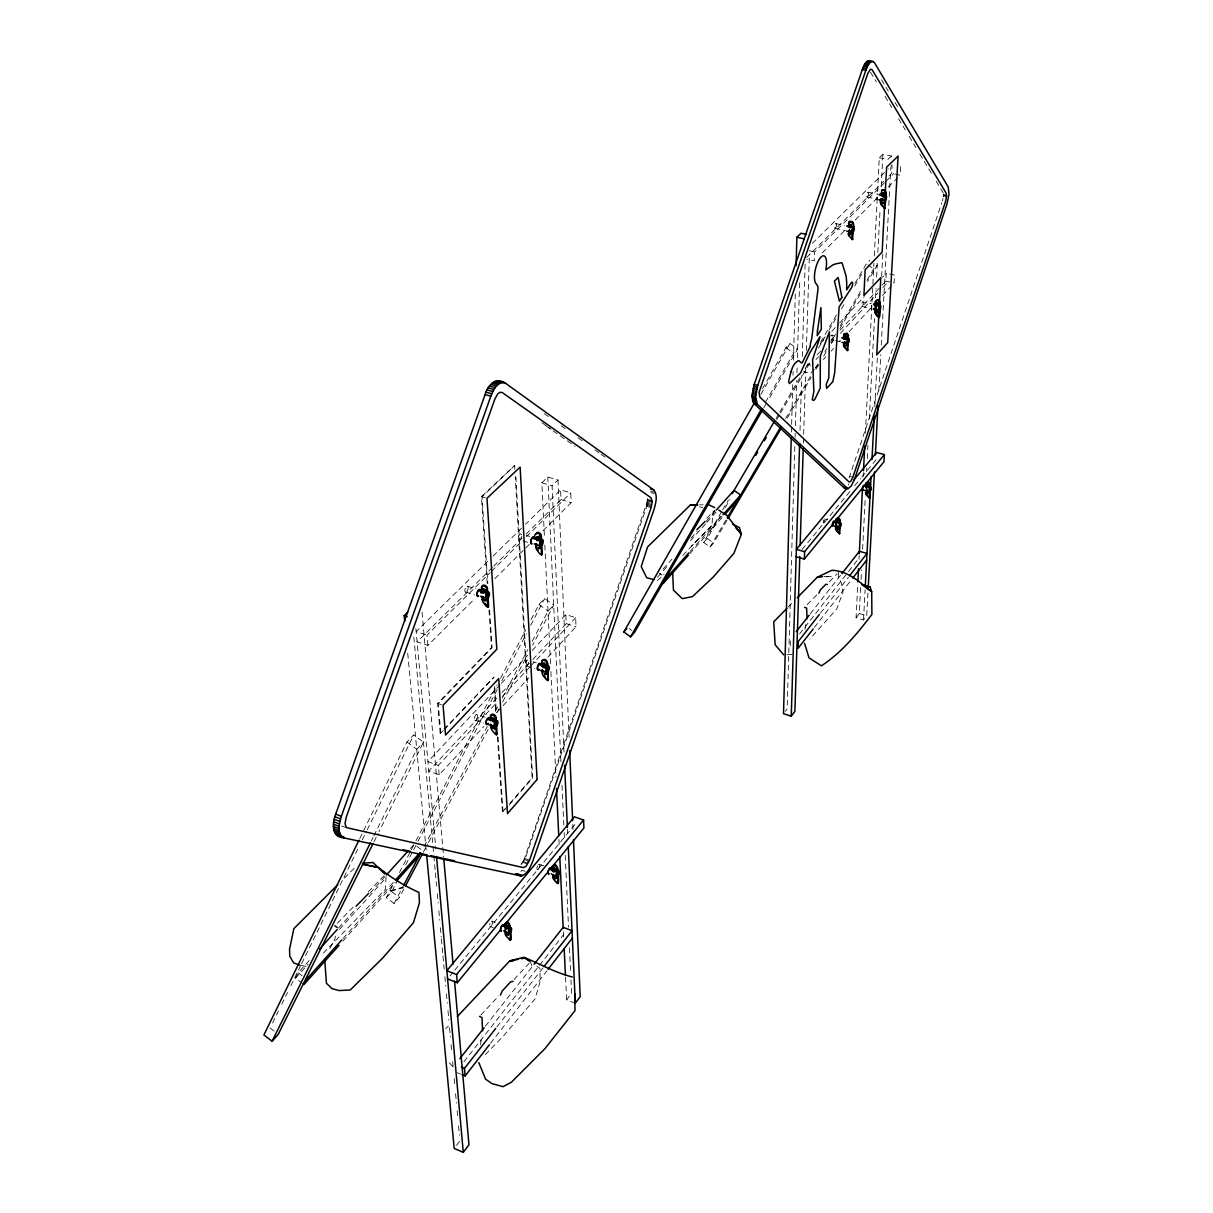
<?xml version="1.0" encoding="UTF-8"?>
<svg xmlns="http://www.w3.org/2000/svg" width="1213" height="1213" viewBox="0 0 1213 1213"><rect width="100%" height="100%" fill="white"/><g stroke="black" fill="none" stroke-linecap="round" stroke-linejoin="round"><path stroke-width="0.75" stroke-dasharray="5 3.75" d="M647.257 501.03L647.242 500.074L652.215 501.5M838.426 572.354L838.304 577.07L841.519 583.21L843.035 592.096L836.697 609.047L809.905 638.917M791.422 431.98L791.573 426.309M791.634 424.414L792.741 384.718M793.014 375.257L793.12 371.481M793.438 360.14L795.349 292.06M794.803 446.52L787.146 708.908L785.327 711.303M795.091 437.089L795.197 433.314M795.41 425.763L796.744 380.457M796.956 372.907L797.184 365.356M797.396 357.805L799.67 280.415M790.209 645.953L790.406 639.024M800.019 430.403L801.702 375.514M802.278 356.592L805.189 261.963M803.4 443.063L805.811 367.494M806.357 350.481L809.42 254.124M884.504 182.754L814.545 252.001L814.257 260.84L807.07 259.203M943.32 196.794L943.365 193.853M386.068 877.044L385.461 889.205L321.218 955.328M867.947 592.975L866.719 615.673L863.504 619.964L856.075 617.766L857.788 583.832M859.016 559.329L859.213 555.554M863.201 476.375L863.398 472.6M865.385 433.011L872.799 285.95M872.89 284.069L873.936 263.327M874.315 255.791L877.454 193.58M877.545 191.684L879.258 157.751L882.897 154.233L891.434 155.992L891.221 159.782M856.075 617.766L859.32 613.49L860.669 587.031M861.063 579.48L861.548 570.019M862.61 549.231L865.233 498.209M866.598 471.751L866.795 467.975M867.28 458.514L867.947 445.292M869.312 418.834L874.452 318.67M875.528 297.867L876.013 288.421M876.59 277.08L877.363 261.963M877.848 252.516L880.092 209.045M881.245 186.362L882.897 154.233M863.504 619.964L865.096 589.776M874.755 406.719L877.454 355.773M881.639 276.519L882.837 253.866M878.819 390.571L880.759 354.621M881.26 345.159L890.827 167.349M882.018 285.191L885.839 281.098L886.278 273.168L882.382 277.307M889.008 176.052L891.661 173.429L892.116 164.998L888.068 168.986M900.653 166.772L900.167 175.203L891.661 173.429M647.166 502.03L647.211 501.014L652.2 502.44M711.849 525.608L691.183 546.487L711.849 525.608L713.092 512.508L715.625 509.399M823.187 521.484L823.657 523.197L824.855 519.361M480.469 1044.727L481.773 1036.023M335.44 936.102L334.743 939.544L328.329 951.144M804.886 629.426L805.963 624.058M523.789 860.472L647.136 502.015L652.109 503.44M646.802 504.123L647.014 503.061L651.957 504.472M943.047 198.507L942.365 201.055M823.309 520.938L823.688 519.892M849.115 477.983L941.758 202.844M359.821 838.517L406.962 741.977L413.724 734.942L423.489 742.174L379.002 831.663M272.591 1022.938L278.399 1011.081M281.719 1004.303L287.526 992.446M290.847 985.669L300.809 965.336M301.643 963.638L358.927 846.75M362.247 839.972L366.402 831.496M367.236 829.813L413.724 734.942M302.537 983.5L295.517 978.148L298.171 972.735L309.512 960.165M371.345 840.927L373.028 837.531M373.862 835.833L416.772 749.255L423.489 742.174M373.968 841.792L378.153 833.361M521.074 864.566L523.743 860.457L528.701 862.276M403.838 889.114L399.426 897.468L394.058 903.533L386.341 897.726L394.195 882.639M399.426 872.587L410.752 850.813M411.298 849.767L415.119 842.429M415.983 840.761L497.072 684.936M500.56 678.234L525.851 629.653M531.082 619.6L538.936 604.514L544.667 598.54L553.75 605.12L532.583 645.225M386.341 897.726L391.738 891.676L396.985 881.624M405.718 864.869L412.708 851.481M413.588 849.797L417.075 843.096M417.954 841.428L497.482 688.999M501.848 680.614L526.321 633.717M530.688 625.347L544.667 598.54M394.058 903.533L402.852 886.824M423.974 846.719L487.323 726.42M495.253 711.379L498.77 704.692M502.288 698.021L527.807 649.562M532.204 641.207L548.049 611.125L553.75 605.12M423.231 852.36L427.643 844.005M428.523 842.338L488.49 728.74M497.315 712.031L499.074 708.695M502.607 702.009L527.291 655.247M762.461 388.797L785.888 347.706L789.936 343.491L797.699 348.889L768.466 399.684M760.885 394.377L789.936 343.491M765.388 402.337L793.666 353.135L797.699 348.889M763.75 407.886L767.511 401.321M727.012 520.271L713.608 543.015L710.06 547.018L703.661 542.454L721.735 511.492M722.69 509.869L728.391 500.09M775.971 418.637L778.822 413.754M779.777 412.117L799.761 377.91M805.462 368.13L809.268 361.61M820.685 342.066L836.864 314.379M854.938 283.417L866.355 263.873L869.918 260.158M703.661 542.454L707.224 538.451L720.552 515.677M725.298 507.534L730.059 499.392M776.684 419.653L779.534 414.77M780.49 413.133L809.981 362.687M818.548 348.04L825.204 336.653M829.01 330.133L835.666 318.746M841.382 308.981L845.188 302.477M854.695 286.192L862.307 273.183M710.06 547.018L726.329 519.376M785.66 418.53L811.497 374.62M815.318 368.115L819.154 361.61M824.885 351.861L826.811 348.601M830.632 342.096L835.423 333.969M840.2 325.842L861.26 290.059M866.992 280.294L873.694 268.907L877.242 265.177L867.674 281.431M787.298 417.909L811.209 377.288M816 369.161L818.866 364.294M823.657 356.167L826.523 351.3M831.314 343.173L835.135 336.668M839.927 328.541L860.972 292.803M848.16 485.124L848.888 483.987M521.605 863.914L525.199 858.592L646.772 506.382L647.681 498.588M456.482 1145.406L459.894 1140.887M575.28 1003.242L566.623 999.846L571.566 993.326L570.959 980.089M490.507 1043.332L547.002 970.703M814.363 627.439L851.541 579.602M496.86 1026.956L543.121 967.731M820.443 613.096L848.387 577.297M799.549 634.02L847.417 572.93M848.584 571.444L859.092 558.025M463.957 1061.754L563.499 934.738M485.367 1026.213L532.962 965.715M810.299 613.748L840.715 575.083M449.978 975.965L453.586 971.598M454.784 970.142L574.719 824.719L574.583 821.55M802.127 549.474L849.904 491.523M854.68 485.731L860.654 478.483M861.852 477.027L876.18 459.651M507.959 806.342L502.44 811.815L504.911 808.98M509.854 803.294L532.098 777.745L515.267 476.876M509.202 804.932L532.674 777.942L515.783 475.102M343.021 938.544L394.483 881.093M690.182 551.399L721.72 516.177M342.794 941.152L395.423 882.321M689.606 553.916L722.402 517.254M338.518 928.066L356.152 908.522M370.026 893.162L385.143 876.408M410.358 848.494L414.149 844.309M663.102 569.003L671.972 559.178M690.985 538.117L697.308 531.097M706.178 521.272L715.064 511.446M295.517 978.148L308.102 964.199M339.564 929.31L386.128 877.681M657.507 577.176L668.894 564.53M690.44 540.649L705.632 523.789M706.906 522.378L717.035 511.143M520.847 871.48L521.999 870.221L526.942 872.041M496.86 698.066L428.78 771.104L439.167 774.804L483.942 726.36M496.724 712.516L501.848 706.982M503.122 705.602L528.701 677.931M547.882 657.173L576.023 626.727L575.675 617.644L565.834 614.582L532.325 650.32M814.363 369.268L810.511 373.452L803.567 371.709M815.652 367.888L818.229 365.098M823.369 359.533L825.947 356.743M831.087 351.179L833.649 348.404M849.085 331.695L872.223 306.646M882.518 295.517L891.51 285.768M514.1 979.513L529.217 963.198M439.167 774.804L438.348 765.373L497.391 701.872M502.516 696.338L529.475 667.347M530.748 665.967L575.675 617.644M815.94 359.624L818.517 356.849M831.405 342.991L833.983 340.216L830.587 339.534M840.427 333.287L877.787 293.076M882.943 287.526L888.098 281.977M502 692.547L531.537 660.842M532.825 659.478L566.228 623.634L565.834 614.582M806.933 365.81L809.465 363.066M817.107 354.878L820.928 350.769M831.117 339.852L834.923 335.743M840.018 330.285L880.759 286.556M820.215 343.658L825.401 338.124M831.875 331.21L838.35 324.296M839.654 322.916L864.247 296.654M500.105 684.693L427.931 761.688L438.348 765.373M501.394 683.328L527.17 655.824M480.833 1015.023L498.846 995.858M445.747 1028.791L448.325 1026.062M443.382 730.666L440.167 733.198L442.76 730.453M444.064 729.089L494.055 677.081L444.686 729.301M682.858 555.387L699.613 537.92M829.343 581.815L837.122 573.704M440.167 733.198L437.605 703.388L491.477 647.484L488.96 609.775M489.582 609.972L492.099 647.697L438.242 703.601L440.789 733.425M788.116 607.106L793.347 601.754M807.145 604.681L817.638 593.945M485.276 1054.567L503.562 1035.887L535.039 998.936L540.164 981.408L539.891 968.308L536.859 966.276M368.191 891.873L384.036 875.756M337.381 923.199L355.182 905.11M344.431 878.06L356.349 866.127M706.709 518.285L714.351 510.658M492.387 567.441L417.075 641.829L427.901 645.392L474.753 598.691M494.843 578.677L524.304 549.337M525.638 548.003L529.656 544M543.045 530.657L571.171 502.637L570.777 492.827L560.573 489.885L525.472 524.319M822.187 252.941L844.657 230.546M855.226 220.008L877.696 197.613M888.28 187.06L897.529 177.841M806.615 257.474L883.686 181.313M427.901 645.392L427.006 635.127L490.158 572.612M491.508 571.293L521.059 542.029M526.442 536.707L570.777 492.827M885.854 181.419L893.92 173.429M493.736 566.107L524.668 535.555M526.017 534.22L560.982 499.68L560.573 489.885M487.687 561.392L416.15 631.579L427.006 635.127M493.084 556.1L524.122 525.638M812.316 243.328L886.718 170.305M657.431 580.602L664.193 573.992M564.03 752.06L552.097 485.761L558.025 479.984L547.821 477.058L541.847 482.819L544.47 537.541M891.434 155.992L887.81 159.51L879.258 157.751M487.201 583.377L481.425 496.633L514.63 465.519L482.061 496.83L487.823 583.574M403.671 886.824L388.812 891.555L403.383 887.734M823.839 576.402L831.951 576.524L819.169 577.115M787.04 654.686L792.119 654.489M699.552 504.866L703.222 504.835M301.34 965.533L306.131 966.412M867.992 192.291L876.711 194.035M867.174 197.097L877.621 199.205M835.909 223.632L844.673 225.451M834.893 228.332L845.37 230.515M699.295 506.822L702.873 507.565M943.426 194.489L946.549 195.157M943.426 195.202L946.565 195.869M943.396 195.975L946.534 196.642M862.974 301.885A2.365 0.788 -77 0 1 862.686 305.646A2.365 0.788 -77 0 1 861.442 304.948A2.365 0.788 -77 0 1 862.974 301.885L871.419 303.75M861.761 306.434L871.889 308.693A2.365 0.788 -76.9 0 1 871.783 306.01M809.147 250.788L814.545 252.001M889.584 273.926L894.527 275.048L894.087 282.993L885.839 281.098M835.075 335.804L831.769 335.046A2.335 0.804 -76.7 0 1 831.982 337.35A2.335 0.804 -76.7 0 1 830.784 339.564M835.545 340.686L840.503 341.823M807.312 364.294L810.784 365.174M824.582 518.982L827.706 519.816M849.737 476.406L852.845 477.24M655.475 492.645L650.502 491.235L651.078 494.207M650.85 492.614L654.171 493.555M652.169 500.62L647.181 499.195L647.272 500.09M646.756 504.108L651.745 505.533M646.484 505.169L651.472 506.594M646.165 506.215L651.138 507.641M526.184 535.418L529.763 536.434M541.847 482.819L552.097 485.761M522.818 540.937L528.186 542.469M560.982 499.68L571.171 502.637M481.425 496.633L485.352 497.785M859.32 613.49L866.719 615.673M467.293 586.228L476.118 588.866M465.731 592.217L474.556 594.87M532.947 661.707L536.389 662.783M526.26 665.876L534.872 668.56M566.228 623.634L576.023 626.727M476.997 714.578A2.987 1.319 -71.5 0 1 476.36 719.37A2.987 1.319 -71.5 0 1 474.389 718.096A2.987 1.319 -71.5 0 1 476.997 714.578L485.473 717.338M474.829 720.113L483.305 722.887M437.605 703.388L441.456 704.692M539.33 864.293L544.182 865.991M524.592 858.379L529.535 860.184M524.198 859.426L529.141 861.245M523.258 861.442L528.201 863.247M522.727 862.352L527.685 864.172M492.069 921.213L495.238 922.38M490.067 926.489L493.236 927.657M346.357 827.6L341.202 825.871L342.491 826.341M457.407 1072.732L460.5 1074.021M867.826 264.874L873.694 268.907M785.888 347.706L793.666 353.135M541.862 422.655L551.111 429.175M545.865 425.748L575.098 446.369M707.224 538.451L713.608 543.015M544.303 413.648L548.913 416.938M561.194 425.748L565.804 429.053M578.085 437.848L582.695 441.153M594.976 449.962L599.586 453.253M601.117 454.359L607.258 458.757M659.296 573.218L662.055 575.189M629.153 628.47L631.837 630.411M538.936 604.514L548.049 611.125M406.962 741.977L416.772 749.255M416.802 846.295L422.109 850.268M391.738 891.676L399.426 897.468M298.171 972.735L305.221 978.103M270.09 1028.018L274.183 1031.156M449.341 1062.694L452.57 1066.47M870.509 72.234L876.317 81.862M885.005 96.282L891.767 107.502M898.53 118.722L905.292 129.927M909.159 136.341L915.906 147.561M919.772 153.975L931.372 173.201M936.193 181.222L943.138 192.806M881.563 79.8L888.295 91.081M895.027 102.377L898.863 108.836M530.49 961.833L531.87 965.76M407.72 653.276L426.445 852.83M415.877 628.546L435.831 848.994M413.845 637.098L432.814 844.657M432.98 846.538L433.678 854.088M433.845 855.969L435.224 871.07M435.406 872.951L436.604 886.157M437.302 893.708L438.166 903.139M438.848 910.69L439.713 920.121M440.41 927.672L441.259 937.103M441.441 938.998L442.821 954.085M442.988 955.98L444.201 969.187M444.883 976.738L445.747 986.169M446.445 993.72L447.309 1003.151M447.991 1010.702L448.855 1020.133M449.553 1027.684L450.402 1037.115M451.1 1044.666L451.782 1052.202M452.646 1061.648L453.344 1069.184M454.208 1078.63L454.89 1086.166M455.588 1093.717L456.452 1103.148M457.134 1110.699L457.832 1118.25M458.514 1125.8L459.378 1135.232M422.063 612.277L442.609 845.597M442.775 847.478L443.609 856.894M494.677 686.452L496.42 712.683M498.043 737.049L503.016 812.028M494.191 688.12L495.692 710.606M497.436 736.852L502.44 811.815M514.63 465.519L514.843 469.31M544.834 545.092L550.535 663.966M550.899 671.517L555.948 777.184M558.935 839.457L559.299 847.008M563.363 931.918L563.727 939.469M565.531 977.208L566.623 999.846M547.821 477.058L561.043 764.508M561.998 785.311L563.818 825.022M564.166 832.588L564.424 838.259M565.213 855.271L568.518 927.141M569.473 947.929L570.61 972.523M567.502 829.495L567.669 833.27M558.025 479.984L569.079 737.398M572.809 824.461L573.052 830.132M521.56 536.328A3.123 1.395 -73.9 0 1 519.103 539.876A3.123 1.395 -73.9 0 1 519.088 535.418A3.123 1.395 -73.9 0 1 521.56 534.918M538.329 864.687A2.835 1.122 -70.5 0 1 539.74 865.142A2.835 1.122 -70.5 0 1 538.708 868.705M538.345 869.16A2.835 1.122 -70.5 0 1 536.965 868.963A2.835 1.122 -70.5 0 1 537.632 865.748M491.417 921.334A2.82 1.137 -69.6 0 1 492.478 922.926A2.82 1.137 -69.6 0 1 490.719 926.353A2.82 1.137 -69.6 0 1 489.658 924.776M489.794 924.094A2.82 1.137 -69.6 0 1 490.022 923.396M528.489 662.298A3.002 1.289 -72.5 0 1 526.503 665.846A3.002 1.289 -72.5 0 1 525.623 663.177A3.002 1.289 -72.5 0 1 527.776 660.099M877.924 199.357A2.896 0.97 -77.9 0 1 876.954 197.188M877.863 199.084A2.456 0.819 -77.9 0 1 877.181 196.9M871.844 309.088A2.775 0.91 -76.9 0 1 871.753 305.509M839.987 341.353A2.744 0.925 -76.6 0 1 840.018 340.11M830.829 335.865A2.335 0.804 -76.7 0 1 831.33 335.167M466.99 591.444A3.108 1.44 -73 0 0 467.642 586.364A3.108 1.44 -73 0 0 464.913 589.836A3.108 1.44 -73 0 0 466.99 591.444M867.902 196.324A2.456 0.834 -78 0 0 868.205 192.336A2.456 0.834 -78 0 0 866.643 195.414A2.456 0.834 -78 0 0 867.902 196.324M835.848 227.589A2.426 0.849 -77.8 0 0 836.121 223.677A2.426 0.849 -77.8 0 0 834.544 226.755A2.426 0.849 -77.8 0 0 835.848 227.589"/><path stroke-width="1.5" d="M839.411 533.796L840.321 520.059L838.395 517.83L835.924 519.513L835.59 528.368A6.641 5.11 38.9 0 0 835.954 530.005L839.411 533.796L839.896 520.574L838.517 518.573L836.454 518.633M843.869 344.219L843.414 344.704A7.005 5.716 42.8 0 0 843.808 346.509L847.462 350.542L847.993 335.804L846.553 333.636L844.354 333.802M847.462 350.542L848.448 335.319L847.008 333.15L844.005 334.257L843.626 339.155M848.63 233.032L848.16 233.487A7.248 6.08 46.4 0 0 848.554 235.398L852.33 239.583C850.192 235.504 857.455 221.979 849.631 221.524M852.33 239.583L852.784 239.113C851.678 236.368 857.515 218.188 849.145 221.858M866.825 494.919L866.309 493.843A6.732 5.277 38.6 0 1 865.961 492.16L865.521 492.675A6.747 5.277 38.6 0 0 865.885 494.358L869.387 498.194L869.994 484.639L868.614 482.592L866.491 482.683M869.387 498.194L870.418 484.139L869.039 482.092L866.158 483.077L865.764 487.581M878.894 317.548L879.577 302.477L877.53 300.051L875.301 301.521L874.831 311.62A7.096 5.898 42.7 0 0 875.21 313.47L877.348 316.593L879.349 317.078C880.244 317.184 882.169 292.348 875.695 301.703L875.255 302.173M880.593 198.871L880.441 202.222A7.339 6.262 46.6 0 0 880.835 204.178L884.641 208.409C882.488 204.284 890.039 190.411 882.048 189.986L880.744 195.52M884.641 208.409L885.096 207.954C883.974 205.164 890.099 186.605 881.548 190.35M344.007 837.91C331.134 837.349 332.256 822.596 335.683 814.166L485.094 394.589C487.353 385.613 496.087 376.515 505.503 383.263L653.716 489.885C658.204 495.359 655.672 503.456 653.989 509.612L532.871 860.957C530.43 866.598 527.549 875.058 520.529 875.801L344.007 837.91C336.259 834.044 339.397 822.854 341.384 816.288L490.84 396.151C493.039 390.465 497.891 380.018 505.503 383.263M834.423 526.002L839.684 527.746L839.805 523.637L833.756 521.499L832.664 525.608M841.898 342.43L847.766 343.779L847.887 339.185L842.019 337.836M791.255 437.65L783.507 713.699L791.255 716.17L794.879 711.364L799.807 556.433M796.092 265.602L796.88 237.232L801.05 233.23L806.433 234.427M846.598 231.107L852.663 232.38L852.8 227.468L846.719 226.209M791.255 716.17L799.61 443.655M800.155 545.092L803.218 448.734M796.153 556.722L804.34 559.072L804.583 551.688L884.398 454.572L876.574 452.51L853.831 479.969M864.338 490.279L869.736 491.993L869.888 487.778C860.517 485.761 864.626 484.684 870.661 487.004A2.623 0.819 -75.3 0 1 870.525 490.795L867.447 490.598M836.197 522.879L836.561 518.497M836.712 528.686C841.564 533.326 831.709 521.105 839.062 520.893M844.081 338.685L844.46 333.787M848.403 226.922L849.616 221.418M845.234 339.595C842.413 336.562 848.039 334.333 846.871 337.244C850.374 351.148 841.064 343.37 846.553 345.447M851.996 230.243L851.875 233.745C849.979 236.444 847.963 232.032 849.525 230.273M850.04 228.074C850.707 221.282 852.481 225.967 850.177 224.572M851.405 234.2L851.541 230.697M873.86 308.678L873.299 309.315L879.273 310.634L879.455 305.934L873.466 304.599L874.027 303.978M878.864 199.811L885.05 201.055L885.232 196.036L879.046 194.793L879.622 194.201L886.066 195.429A2.896 0.955 -77.9 0 1 885.899 199.918L885.899 195.429M866.188 487.065L866.582 482.577M867.431 484.927L869.327 485.427C871.45 497.952 863.914 493.827 867.659 484.624M876.044 311.908L878.47 311.877L877.211 312.772L876.044 311.908L876.423 303.523L877.454 302.962L878.409 303.963L878.318 302.674M876.711 306.404L877.105 302.689M881.699 202.495C886.764 202.465 879.516 205.331 881.851 198.932M882.397 196.688C879.455 193.671 885.247 190.866 884.171 193.989L884.004 197.567M878.712 306.844L878.864 303.493M847.872 488.733L757.412 404.354L755.578 396.985L757.746 385.385L865.839 70.309C866.87 67.185 870.418 58.36 874.497 62.712L948.172 186.923L949.036 194.019L946.959 204.148L854.604 478.938L851.283 485.973L847.872 488.733L843.672 487.444L753.895 403.429L752.06 396.075L754.213 384.476L862.291 69.641C863.611 66.548 865.93 58.967 870.434 61.332M850.207 231.137L853.239 231.774L853.482 226.861L847.402 225.603M848.554 338.533L848.6 342.612A2.744 0.925 -76.6 0 0 848.721 338.503L842.307 337.441M840.427 522.924L840.488 526.548A2.578 0.834 -75 0 0 840.594 522.848L834.893 521.438L834.256 522.166M857.879 581.952L858.546 568.745M859.304 553.674L862.443 488.718L864.05 485.791M863.489 470.72L864.717 446.202M884.52 206.817L882.139 252.077L865.142 269.741L863.914 295.517L880.805 277.641L876.741 354.893L887.719 342.597L898.105 156.052L886.612 167.227L884.717 203.056M865.294 586L871.07 476.542M871.965 459.56L874.255 416.165M868.25 587.304L874.452 471.902M875.361 454.875L878.015 405.703M880.259 305.267L880.107 309.482A2.79 0.91 -76.9 0 0 880.259 305.267L874.118 303.963M870.267 491.326L870.509 487.065M884.398 454.572L883.989 461.713L863.777 486.413M535.979 533.978C536.859 530.233 541.877 533.493 541.362 536.328L542.287 554.189L541.529 554.947L539.542 553.628L536.555 549.58A9.431 6.641 45.1 0 1 535.873 547.245L535.691 543.894M791.028 371.769L792.074 368.616A10.083 3.563 -75.6 0 1 792.68 367.175A11.675 4.124 -75.5 0 1 794.727 363.764L795.607 362.778A35.556 12.509 -75.3 0 1 796.668 361.777L798.321 360.701A7.612 2.684 -75.6 0 1 798.821 360.67L801.232 362.778A5.549 1.956 -75.7 0 0 802.036 362.748A6.08 2.138 -75.7 0 0 802.293 362.581L810.087 346.903L810.36 344.371A9.492 3.305 -75.8 0 1 810.587 343.067A14.799 5.155 -75.8 0 1 810.8 342.081L810.921 341.55A6.065 2.123 -75.9 0 1 811.224 340.504L811.27 340.322A16.952 5.974 -75.9 0 0 811.452 339.776L811.558 339.382A2.957 1.031 -75.9 0 0 811.724 338.639L817.896 289.968A11.781 4.155 -76.3 0 0 817.956 288.861A13.419 4.731 -76.3 0 0 817.971 288.224L817.911 286.905A4.776 1.683 -76.4 0 0 817.683 285.965L816.819 284.812A29.809 10.447 -76.7 0 1 816.243 283.872A14.647 5.155 -76.6 0 1 815.803 267.633A14.647 5.155 -76.6 0 1 823.885 255.837A14.647 5.155 -76.6 0 1 825.81 269.893L832.861 264.95A143.68 49.46 -75.3 0 1 835.863 263.828L841.686 262.721A6.929 2.381 -76.5 0 1 842.231 263.357L846.189 276.382L846.704 282.932A70.915 24.745 -76.1 0 1 846.735 285.267A36.132 12.448 -76.2 0 1 846.719 286.799L846.644 289.877L851.132 282.887A3.184 1.077 -76.4 0 1 852.633 283.251A3.184 1.077 -76.4 0 1 851.526 287.648L839.123 306.995L834.711 372.558L832.831 381.67L826.644 388.372L826.22 384.43L828.797 378.047L829.404 331.786L820.306 356.213L820.231 388.084L814.909 399.183L813.787 400.426L812.225 399.79L813.878 391.465L812.589 359.761L820.079 336.714L809.708 352.892L800.61 372.846L789.466 383.581L788.723 381.716A4.23 1.501 -75.5 0 1 788.784 380.958L790.088 375.181A38.71 13.54 -75.5 0 1 791.028 371.769M849.252 221.903L848.524 223.647M483.183 593.309C480.272 586.865 488.005 589.579 485.625 594.052M482.941 589.912L483.82 588.912M537.01 540.771C534.114 534.236 541.999 536.859 539.482 541.498M536.813 537.314L539.3 536.222M818.881 593.293L820.246 590.064L825.841 584.226L827.281 584.545M500.514 995.009L502.273 990.9L510.703 981.802L513.16 981.362M494.737 728.831L495.48 728.043L493.145 727.269L492.387 728.073L494.737 728.831L494.07 719.445L492.827 718.187L491.72 718.672L492.705 717.505M543.363 667.241C540.68 661.115 548.109 663.799 545.744 667.999M543.197 664.042L544.152 662.874M506.094 929.355C503.334 923.154 510.567 926.201 508.292 930.174M505.866 926.095L506.776 924.943M359.003 840.2L263.903 1034.962L272.091 1041.27L278.262 1034.295L373.119 843.49M553.674 872.268C552.81 861.063 560.118 877.363 555.524 878.394C553.083 877.772 554.523 876.013 556.191 877.575M272.091 1041.27L370.511 842.626M553.492 868.917L554.25 867.917M853.239 231.774L853.527 231.243A2.851 0.97 -77.7 0 0 853.649 226.846L853.482 226.861M403.732 885.141L420.668 852.982M405.597 885.763L422.351 854.028M762.795 409.524L634.52 632.352L630.548 636.84L623.816 631.973L754.031 403.58L757.412 404.354M630.548 636.84L761.612 408.887M732.197 493.585L774.061 421.897M755.744 455.451L757.655 452.191M764.311 440.804L766.222 437.544M727.284 517.739L780.869 426.673M727.967 518.633L781.551 427.658M696.899 529.672L705.102 521.408M356.076 906.247L368.616 893.39M426.627 854.725L454.193 1148.423L463.29 1152.35L468.961 1144.784L454.541 981.09M863.383 489.491L862.473 489.582M462.047 1074.657L465.14 1075.946L489.355 1044.818M548.155 969.217L572.369 938.089M813.195 628.925L798.093 648.349L798.321 641.434L819.275 614.582M852.709 578.116L866.658 560.179M465.14 1075.946L464.473 1068.426L495.708 1028.442M544.273 966.245L572.036 930.705L563.15 927.354L534.129 964.244M849.54 575.811L867.007 553.431L859.426 551.293L841.883 573.597M540.604 547.685C537.647 550.323 536.753 546.396 540.467 547.851M459.818 1058.676L484.199 1027.684M796.259 631.594L809.132 615.234M851.875 233.745L849.388 233.775M447.582 978.876L457.286 982.727L500.287 930.174M503.88 925.792L546.881 873.239M550.459 868.857L583.908 827.994L583.589 820.049L574.386 816.789L446.854 970.718L456.573 974.57L457.286 982.727M804.34 559.072L861.397 489.324M510.173 940.333L510.87 939.484C511.492 939.711 511.098 915.512 505.154 923.715L505.124 933.737A8.4 5.125 40.4 0 0 505.745 935.632L510.173 940.333C510.809 940.56 510.4 916.346 504.456 924.549M553.871 877.909A8.476 5.352 40.2 0 1 553.264 875.983L552.597 876.802A8.476 5.352 40.2 0 0 553.204 878.728L556.449 882.715L557.662 883.489L558.329 882.67C559.026 882.867 558.95 857.985 552.749 866.537L552.279 871.131M456.573 974.57L583.589 820.049M509.187 926.307L509.885 925.458M555.721 869.706L556.403 868.887M867.098 492.478L867.583 493.782L868.978 492.963M557.662 883.489L557.571 868.25M835.59 528.368L836.015 527.837A6.641 5.11 38.9 0 0 836.379 529.49M508.05 926.899L508.747 926.065L508.975 929.34M846.644 488.642L796.38 549.337L804.583 551.688M836.985 521.332L838.744 520.574M546.805 673.624C544.228 676.49 542.848 671.926 546.517 673.897M623.816 631.973L626.803 628.607M341.763 939.939L306.631 979.179L303.932 984.577L339.034 945.352M395.741 879.683L419.592 853.073M688.908 552.81L666.21 578.176L663.117 583.529L688.347 555.327M722.978 514.767L740.643 495.056L734.062 490.386L716.322 510.051M396.681 880.926L419.243 855.711M724.919 514.433L737.534 500.332M319.61 949.006L337.244 929.461M386.416 875.013L407.841 851.283M682.115 547.942L684.648 545.137M542.059 669.561L542.256 673.17A9.067 6.141 42.9 0 0 542.908 675.338L546.396 679.674L547.7 680.478L548.412 679.689L547.548 663.193C546.168 655.733 538.921 660.66 542.696 666.983M490.719 724.04L490.977 727.573A9.007 5.898 42.9 0 0 491.644 729.695L495.116 733.986L496.405 734.79L497.148 733.986L496.026 717.869C496.602 714.882 490.734 712.001 490.962 716.201L490.461 720.522M490.977 727.573L491.72 726.769A8.991 5.898 42.9 0 0 491.871 727.466M542.256 673.17L542.984 672.396M496.405 734.79L495.283 718.672L496.026 717.869M545.577 664.785L546.305 664.011L546.472 667.211M547.7 680.478L547.548 663.193M541.877 665.952L542.408 661.57M845.355 336.319L846.871 337.244M457.316 1016.524L509.778 960.893L523.895 957.269C540.028 963.941 555.448 972.765 572.339 976.981M503.622 930.78L508.095 933.07M551.081 873.815L555.66 876.044M508.626 935.071C505.942 935.769 506.534 932.585 508.884 934.495M786.812 608.441L773.727 621.829L775.137 644.725L783.659 654.808M797.229 597.782L817.335 577.206L831.86 570.307C847.857 570.732 860.002 582.21 871.692 591.777L871.904 614.415C857.394 633.535 841.655 652.488 821.428 665.831L809.01 657.855L804.568 643.375M337.805 884.686L293.864 928.642L289.543 949.279L289.786 956.299L293.591 962.834L299.747 965.23M481.955 596.341L482.198 599.616A9.386 6.399 45 0 0 482.895 601.906L485.882 605.924L487.869 607.243L488.642 606.47L487.429 588.972C488.081 585.712 481.788 582.862 482.152 587.395L481.728 593.066M482.198 599.616L482.971 598.858A9.386 6.399 45 0 0 483.381 600.374M535.873 547.245L536.631 546.502A9.431 6.641 45.1 0 0 536.783 547.275M483.669 600.101C489.627 599.222 482.38 604.271 483.426 596.705M880.441 202.222L880.911 201.767A7.323 6.262 46.6 0 0 881.29 203.723M485.382 590.655L486.17 589.882M487.869 607.243L486.64 589.745L487.429 588.972M539.3 538.026L539.755 536.692M541.529 554.947L540.589 537.071L541.362 536.328M697.702 504.881L690.349 504.972L647.575 546.972L641.237 566.638L646.711 577.752L653.852 579.647M882.564 193.125L884.171 193.989M404.702 621.268L404.172 615.613L407.72 612.201M496.557 720.749L496.845 726.071L497.254 725.313A3.518 1.531 -71.6 0 0 496.845 720.613L489.37 718.536L488.414 719.567L495.45 721.856L495.905 727.103L488.884 724.813M480.515 596.296L487.308 598.904L486.822 593.202L479.514 591.004L480.682 589.943L488.293 592.02A3.654 1.668 -73 0 1 488.733 597.13L488.293 597.888L487.99 592.126M546.441 666.164L547.351 666.483M534.19 543.894L541.119 546.411L540.74 540.589L533.295 538.466L534.433 537.435L542.15 539.451A3.669 1.622 -74 0 1 542.499 544.682L542.075 545.441L541.862 539.558M510.37 927.93L510.628 927.763A3.321 1.319 -69.7 0 1 510.991 931.842L510.597 932.585L510.37 927.93L503.198 926.08L509.339 929.113L509.733 933.676A3.321 1.319 -69.7 0 1 508.292 932.949A3.321 1.319 -69.7 0 1 509.339 929.113M846.022 487.414L844.172 487.778M548.033 666.149L548.321 666.028A3.533 1.486 -72.5 0 1 548.64 670.834L548.231 671.593L548.033 666.149L540.892 663.92L539.8 664.997L546.957 667.226L547.321 672.609L540.179 670.38M518.087 959.347L509.778 960.893L513.281 960.893M521.423 958.725L524.744 958.118L529.293 961.166M817.335 577.206L822.217 576.6M362.505 863.231L372.982 862.488L384.824 874.027M540.422 539.74L541.241 540.437M690.349 504.972L697.172 505.199M868.417 60.695L873.345 61.529M867.644 61.014L871.177 61.681M866.84 61.59L870.388 62.257M866.037 62.409L869.569 63.091M865.233 63.47L868.766 64.137M864.444 64.744L867.977 65.426M863.671 66.215L867.219 66.897M862.959 67.852L866.507 68.535M862.291 69.641L865.839 70.309M362.49 864.156L378.138 867.234C390.586 877.257 404.445 885.99 418.955 892.419L419.44 902.836L413.406 922.79L382.504 958.255L350.269 989.96L339.231 990.581L331.922 988.64L326.433 983.243L324.72 959.574M880.987 199.523L884.08 200.145M343.886 836.97L337.153 835.348M402.959 849.707L410.343 851.299M419.577 853.285L426.961 854.877M430.645 855.665L454.648 860.836M362.52 864.232L376.591 867.28M796.88 237.232L804.083 238.855M754.213 384.476L757.746 385.385M753.607 386.416L757.124 387.326M753.076 388.403L756.609 389.312M752.651 390.389L756.184 391.299M752.348 392.36L755.866 393.27M752.136 394.255L755.669 395.18M752.06 396.075L755.578 396.985M752.09 397.758L755.608 398.683M752.227 399.304L755.744 400.214M752.485 400.654L756.002 401.579M752.864 401.806L756.366 402.731M753.334 402.746L756.836 403.656M497.482 380.882L504.411 382.671M496.208 380.943L501.939 382.489M494.889 381.337L500.62 382.883M493.524 382.065L499.271 383.611M492.16 383.096L497.906 384.642M490.81 384.43L496.557 385.977M489.506 386.037L495.253 387.584M488.248 387.887L494.009 389.449M487.08 389.949L492.842 391.511M486.034 392.193L491.781 393.77M843.672 487.444L846.795 488.293M485.094 394.589L490.84 396.151M650.38 488.945L653.716 489.885M404.172 615.613L407.28 616.613M804.522 607.364L806.645 608.107L807.039 618.706M556.342 870.206L551.324 868.432L550.323 869.585L557.01 871.95L557.328 876.635A3.336 1.289 -70.6 0 1 555.948 875.816A3.336 1.289 -70.6 0 1 557.01 871.95M517.511 873.8L522.469 875.619M521.454 875.862L515.57 873.966L520.529 875.801M335.683 814.166L341.384 816.288M334.849 816.743L340.565 818.851M334.212 819.291L339.913 821.428M333.757 821.808L339.458 823.93M333.499 824.218L339.2 826.356M333.439 826.493L339.14 828.631M333.59 828.6L339.291 830.738M333.939 830.496L339.625 832.618M334.485 832.133L340.171 834.271M335.213 833.498L340.883 835.636M336.107 834.574L341.778 836.712M461.38 1067.137L464.473 1068.426M885.096 207.954L883.504 206.983M708.741 504.775L714.73 507.641M852.784 239.113L851.708 238.536M479.544 1016.388L482.001 1017.571L482.562 1030.792M879.349 317.078L875.65 312.984A7.096 5.898 42.7 0 1 875.468 312.378M847.902 350.057L845.127 347.706M869.812 497.679L868.341 496.739M839.836 533.265L837.971 531.946M732.682 524.061L739.43 527.61L741.37 534.236L733.941 553.31L713.259 577.009L692.426 596.644L682.237 598.661L673.442 590.109L672.639 571.884M548.412 679.689L547.124 678.901M497.148 733.986L495.859 733.183M558.329 882.67L557.116 881.896M510.87 939.484L509.096 938.255M718.809 510.142L726.572 515.085L741.37 534.236L735.942 527.882M334.833 925.777L337.169 927.49M487.308 605.651L484.957 603.316M528.716 959.908L530.142 961.06M382.262 870.767L384.127 872.374M839.502 523.379L838.744 523.409M867.917 496.344L867.143 495.42M545.365 677.263L544.394 675.975M837.561 531.506L836.894 530.536M882.579 206.043L881.533 204.345M554.993 879.789L554.189 878.561M538.102 550.323L537.314 548.822M844.779 347.176L844.263 346.023A7.005 5.716 42.8 0 1 843.945 344.826M849.57 236.156L849.024 234.943M478.801 1062.588L485.594 1079.176L491.917 1083.618L503.046 1086.681L511.355 1082.269L544.895 1048.714L575.007 1010.626L574.674 993.659M495.283 718.672C495.859 715.685 489.976 712.804 490.219 717.004M486.64 589.745C487.292 586.486 481 583.635 481.379 588.153M436.513 856.53L463.29 1152.35M556.903 869.069C557.419 866.385 552.036 863.58 552.082 867.356M443.776 858.774L453.056 964.153M546.82 663.966C547.457 660.858 541.453 658.083 541.68 662.343M540.589 537.071C540.543 531.021 532.067 532.78 535.418 538.875M483.729 589.139L483.972 592.535M492.478 717.884L492.736 721.629M506.564 925.246L506.791 928.521M543.924 663.268L544.182 668.075M554.174 868.099L554.341 871.45M480.682 589.943L480.833 592.808M540.058 537.268L540.24 540.74M540.74 540.589A3.669 1.622 -74 0 0 539.558 544.91L539.846 548.428M545.911 671.198L546.077 674.413M537.586 536.555L537.768 540.028M556.494 788.511L558.753 835.681M559.754 856.439L563.181 928.142M564.181 948.9L565.44 975.313M564.621 765.282L567.411 827.6M568.26 846.492L575.28 1003.242L580.208 996.692L573.461 839.593M569.64 750.635L572.657 820.67M531.749 544.015A3.669 1.638 -74 0 1 531.203 539.224A3.669 1.638 -74 0 1 534.236 537.875M541.119 546.411A3.669 1.622 -74 0 1 539.558 544.91M532.552 537.753A3.123 1.395 -74 0 1 533.932 537.981M531.764 543.5A3.123 1.395 -74 0 1 530.96 541.802A3.123 1.395 -74 0 1 531.764 538.784M478.544 596.265A3.654 1.683 -73 0 1 476.876 594.582A3.654 1.683 -73 0 1 478.377 590.14A3.654 1.683 -73 0 1 480.575 590.276M487.308 598.904A3.654 1.668 -73 0 1 485.655 597.493A3.654 1.668 -73 0 1 486.822 593.202M478.483 595.871A3.108 1.425 -73 0 1 477.255 593.566M477.422 592.778A3.108 1.425 -73 0 1 478.392 590.701M478.817 590.246A3.108 1.425 -73 0 1 479.984 590.064M548.898 874.042A3.336 1.304 -70.6 0 1 547.973 872.026A3.336 1.304 -70.6 0 1 549.686 868.19A3.336 1.304 -70.6 0 1 551.218 868.887M548.928 873.618A2.835 1.107 -70.6 0 1 548.776 870.07A2.835 1.107 -70.6 0 1 550.99 868.887M501.439 931.023A3.321 1.319 -69.7 0 1 500.438 929.113A3.321 1.319 -69.7 0 1 502.182 925.261A3.321 1.319 -69.7 0 1 503.774 925.868M501.757 926.232A2.835 1.122 -69.7 0 1 503.547 925.883M501.454 930.614A2.835 1.122 -69.7 0 1 500.711 929.492A2.835 1.122 -69.7 0 1 501.409 926.823M506.428 934.783A8.4 5.125 40.4 0 1 505.957 933.525M539.224 669.515A3.533 1.501 -72.5 0 1 537.268 668.924A3.533 1.501 -72.5 0 1 538.527 664.345A3.533 1.501 -72.5 0 1 540.68 664.133M547.321 672.609A3.533 1.486 -72.5 0 1 545.82 671.38A3.533 1.486 -72.5 0 1 546.957 667.226M539.088 669.288A3.002 1.274 -72.5 0 1 537.677 669.015A3.002 1.274 -72.5 0 1 538.011 665.952M538.314 665.255A3.002 1.274 -72.5 0 1 540.149 663.966M488.414 723.312A3.518 1.547 -71.6 0 1 486.019 723.858A3.518 1.547 -71.6 0 1 487.019 719.112A3.518 1.547 -71.6 0 1 489.415 718.581M495.905 727.103A3.518 1.531 -71.6 0 1 494.328 725.981A3.518 1.531 -71.6 0 1 495.45 721.856M487.823 723.706A3.002 1.319 -71.6 0 1 486.246 723.084A3.002 1.319 -71.6 0 1 487.217 719.385A3.002 1.319 -71.6 0 1 489.112 718.733M885.05 201.055A2.896 0.955 -77.9 0 1 884.307 199.387A2.896 0.955 -77.9 0 1 885.232 196.036M852.663 232.38A2.851 0.97 -77.7 0 1 851.89 230.788A2.851 0.97 -77.7 0 1 852.8 227.468M863.489 489.582A2.623 0.834 -75.3 0 1 862.261 489.627A2.623 0.834 -75.3 0 1 863.08 486.034A2.623 0.834 -75.3 0 1 864.308 485.988M869.736 491.993A2.623 0.819 -75.3 0 1 869.039 490.856A2.623 0.819 -75.3 0 1 869.888 487.778M833.316 525.714A2.578 0.834 -75 0 1 832.315 524.895A2.578 0.834 -75 0 1 833.422 521.454A2.578 0.834 -75 0 1 834.408 522.272M839.684 527.746A2.578 0.834 -75 0 1 838.971 526.669A2.578 0.834 -75 0 1 839.805 523.637M879.273 310.634A2.79 0.91 -76.9 0 1 878.561 309.179A2.79 0.91 -76.9 0 1 879.455 305.934M847.766 343.779A2.744 0.925 -76.6 0 1 847.008 342.4A2.744 0.925 -76.6 0 1 847.887 339.185M652.215 501.5L651.138 507.641L529.535 860.184L525.987 866.37L523.364 867.598L346.357 827.6L345.038 823.551L346.16 817.41L494.904 398.971L497.755 393.891L499.771 392.345L502.212 392.512L650.987 497.755L652.215 501.5M946.565 195.869L945.503 201.722L852.845 477.24L850.829 481.243L849.191 482.077L759.884 397.106L759.02 392.512L867.78 73.523L870.434 69.202L872.102 69.702L946.095 193.094L946.565 195.869M817.456 330.891L817.228 335.667L821.337 329.269L820.928 307.556L817.456 330.891M482.425 596.614L483.426 597.327L482.425 596.614M491.22 725.071L492.175 725.768L491.22 725.071M536.282 544.046L537.283 544.773L536.282 544.046M505.396 932.009L506.291 932.661L505.518 931.887M542.681 670.486L543.636 671.183L542.681 670.486M508.929 927.505L509.809 928.157L508.929 927.505M553.007 874.891L553.916 875.543L553.052 874.816M849.252 230.258L850.025 230.788L849.252 230.258M844.46 341.839L845.218 342.369L844.46 341.839M881.624 198.871L882.412 199.417L881.684 198.78M875.953 308.633L876.726 309.163L876.089 308.481M836.561 526.078L837.319 526.503L836.561 526.078M866.582 490.264L867.356 490.704L866.582 490.264M558.556 874.831L558.177 875.574L558.268 870.631A3.336 1.289 -70.6 0 1 558.556 874.831M841.852 297.337L839.396 301.173L834.423 281.113L838.183 277.474L841.852 297.337M537.086 779.489L507.504 813.635L498.725 678.613L445.565 735.078L443.063 705.238L496.814 649.228L486.989 498.27L520.134 467.096L537.086 779.489M870.146 586.895L861.852 584.575L871.692 591.777L870.146 586.895"/></g></svg>
